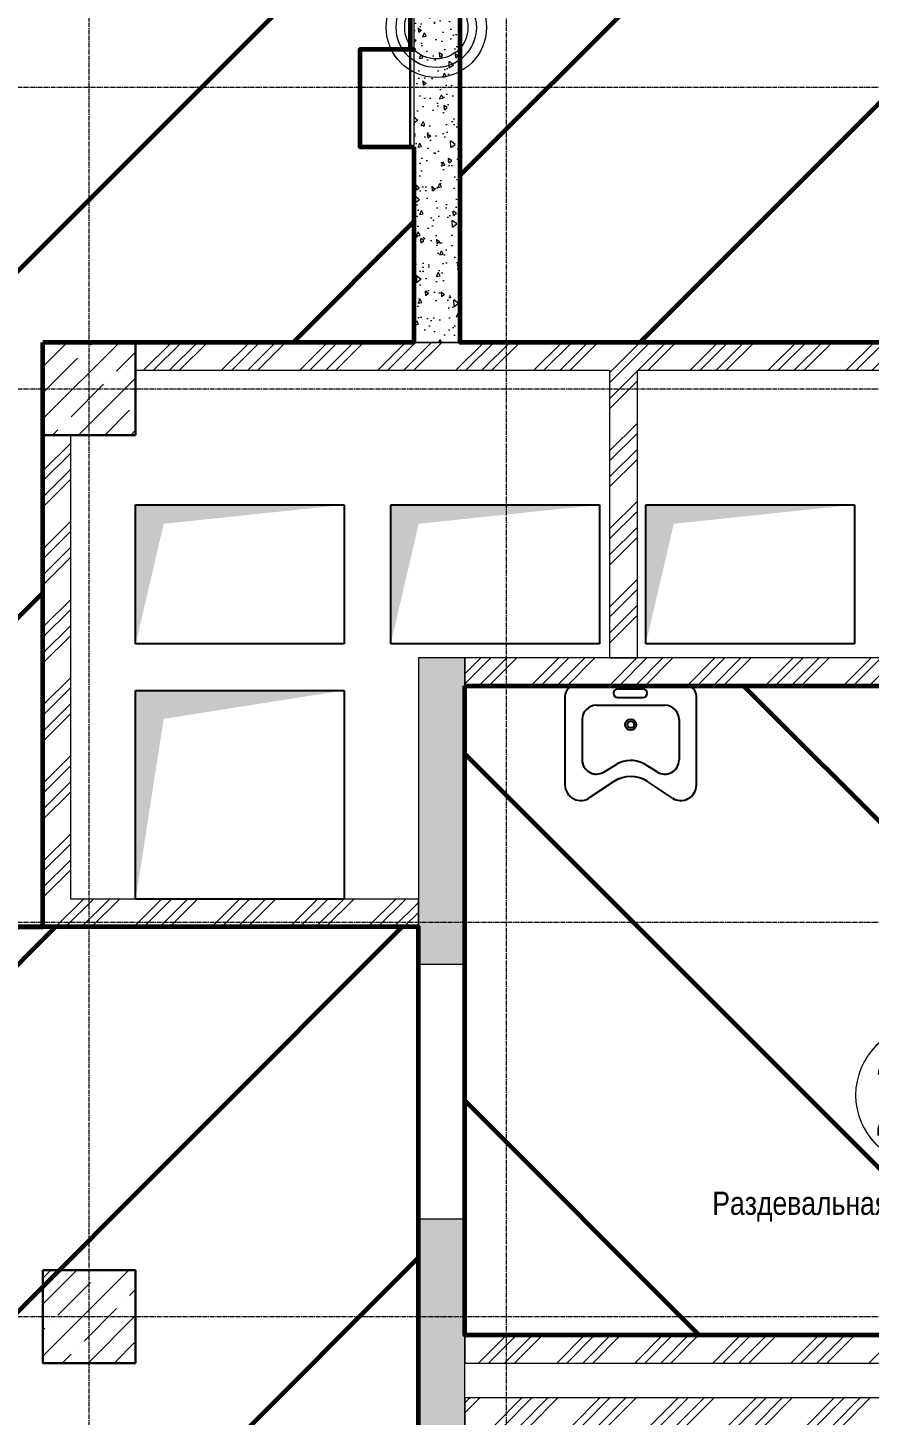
# Model space of a CAD drawing. Header units: millimetres. Extents: x 470010 to 1231400, y -134005 to 421770.
# Drawn here: x 690908 to 694538, y -10836 to -4855 of the extents above; entities that cross this region are included whole.
import ezdxf
from ezdxf.enums import TextEntityAlignment as Align

# ---------------------------------------------------------------- set-up
doc = ezdxf.new("R2010")
doc.units = ezdxf.units.MM
doc.linetypes.add('CENTER2', pattern=[28.575, 19.05, -3.175, 3.175, -3.175])
doc.linetypes.add('HIDDEN2', pattern=[4.7625, 3.175, -1.5875])
doc.layers.get('Defpoints').update_dxf_attribs({"color": 140})
for name, color, linetype, lineweight in [('0) шп потолок', 3, 'Continuous', 60), ('АР_Area', 5, 'Continuous', 5), ('АР_Колонны', 70, 'Continuous', 30), ('АР_Стены ЖБ', 7, 'Continuous', 35), ('АР_Стены кирпич', 32, 'Continuous', 20), ('АР_Стены ПЕНОблок', 52, 'Continuous', 20), ('АР_Штриховка', 8, 'Continuous', 0)]:
    doc.layers.add(name, color=color, linetype=linetype, lineweight=lineweight)
doc.layers.add('АР_Делит', color=120, linetype='Continuous', lineweight=0, plot=False)
doc.layers.add('РД_Проем', color=230, linetype='Continuous', lineweight=0, plot=False)
doc.layers.add('МАГНИТЫ', color=7, linetype='Continuous', lineweight=30, true_color=0xd100d1)
doc.layers.add('РД_Оси_100', color=7, linetype='Continuous', lineweight=0, true_color=0x525252)
doc.layers.add('РД_проем_инж перемыч_подсчет', color=50, linetype='Continuous', plot=False)
doc.styles.add('style1', font='ARIALN.TTF')
pattern_1 = [(45, (602274.53, -216024.5), (-168.3798, 168.3798), []), (45, (602386.78, -216024.5), (-168.3798, 168.3798), [])]
pattern_2 = [(45, (-63444.08, -115658.25), (-168.3798, 168.3798), []), (45, (-63331.83, -115658.25), (-168.3798, 168.3798), [])]

# ---------------------------------------------------------------- blocks, each defined once
blk = doc.blocks.new('СОШ_2200_АР_ОСИ_М100_28.05.24')
at = {"layer": 'АР_Делит', "color": 251, "linetype": 'CENTER2', "true_color": 0x636466}
for p, q in [((-5954.958, 87200), (47367.08, 87200)), ((-5954.958, 83200), (47367.08, 83200))]:
    blk.add_line(p, q, dxfattribs=at)
at = {"layer": 'РД_Оси_100', "color": 251, "linetype": 'CENTER2', "true_color": 0x636466}
for p, q in [((20100, -6155), (20100, 139938.679)), ((-5954.958, 88500), (119910, 88500)), ((-5954.958, 84900), (119910, 84900))]:
    blk.add_line(p, q, dxfattribs=at)
blk.add_lwpolyline([(18300, -6196.31), (18300, 139538.679), (18450, 139938.679)], dxfattribs=at)
blk = doc.blocks.new('MOK-МаркаПом_овал_ареал')
for p, q in [((-2.75, 3), (2.75, 3)), ((-2.75, -3), (2.75, -3))]:
    blk.add_line(p, q)
for centre, radius, start, end in [((-2.75, 0), 3, 90, 270), ((2.75, 0), 3, 270, 90), ((-3.75, 0), 3.5, 0, 0.00095)]:
    blk.add_arc(centre, radius, start, end)
at = {"color": 0, "style": 'style1'}
blk.add_attdef('АР-ПОМЕЩЕНИЕ:НОМЕР', text='', height=3.5, dxfattribs=at).set_placement((0, 0), align=Align.MIDDLE)
at = {"layer": 'Defpoints', "color": 2, "style": 'style1'}
blk.add_attdef('АР-ПОМЕЩЕНИЕ:НАИМЕНОВАНИЕ', text='', height=1, dxfattribs=at).set_placement((-0.094, -4.814), align=Align.MIDDLE)
blk = doc.blocks.new('A$C9108343f')
at = {"layer": 'АР_Штриховка', "linetype": 'Continuous', "lineweight": 0, "true_color": 0x000000}
h = blk.add_hatch(dxfattribs=at)
h.set_pattern_fill('AR-CONC', color=18, angle=45, style=0)
h.set_pattern_definition([(95, (-63444.08, -115658.25), (140.09465, 117.55338), [19.05, -209.55]), (40, (-63444.08, -115658.25), (-160.01845, 110.17673), [15.24, -167.64058]), (145.451445, (-63432.4, -115648.45), (-19.9238, 227.7301), [16.19001, -178.09024]), (91.1842, (-63480, -115622.33), (221.41024, 161.95341), [28.575, -314.325]), (141.63556, (-63461.55, -115608.83), (-7.08662, 342.82676), [24.28502, -267.1356]), (36.18415, (-63480, -115622.33), (-7.08662, 342.82676), [22.85997, -251.45973]), (66, (-63453.06, -115613.35), (179.51998, 34.89515), [19.05, -209.55]), (11, (-63453.06, -115613.35), (-86.53993, 173.9412), [15.24, -167.64]), (116.451445, (-63438.1, -115610.44), (92.98005, 208.83634), [16.19001, -178.08994]), (82.5, (-63444.08, -115658.25), (-57.605469, 61.973414), [0, -165.608, 0, -170.18, 0, -168.275]), (52.5, (-63444.08, -115658.25), (-23.589727, 118.087), [0, -97.028, 0, -161.798, 0, -64.135]), (12.5, (-63484.135, -115698.3), (99.927863, 91.826196), [0, -63.5, 0, -198.12, 0, -262.89]), (2.5, (-63502.1, -115716.26), (86.763904, 122.72239), [0, -82.55, 0, -131.572, 0, -186.69])])
h.paths.add_polyline_path([(26855, 94155), (27055, 94155), (27055, 95555), (26855, 95555)], flags=0)
h.paths.add_polyline_path([(26855, 97155), (27055, 97155), (27055, 97555), (26988.3, 97605), (26855, 97555)], flags=0)
h = blk.add_hatch(dxfattribs=at)
h.set_pattern_fill('ANSI32', color=18, scale=25, angle=-360, style=0)
h.set_pattern_definition([(45, (-63444.08, -115658.25), (-168.3798, 168.3798), []), (45, (-63331.83, -115658.25), (-168.3798, 168.3798), [])])
h.paths.add_polyline_path([(25655, 94155), (25655, 94035), (27699.1, 94035), (27779.1, 94065), (27819.1, 94155)], flags=0)
h.paths.add_polyline_path([(27819.1, 94155), (27779.1, 94065), (27819.1, 94035), (29883.1, 94035), (29963.1, 94065), (30003.1, 94155)], flags=0)
h.paths.add_polyline_path([(30003.1, 94155), (29963.1, 94065), (30003.1, 94035), (31155, 94035), (31155, 94155)], flags=0)
h = blk.add_hatch(dxfattribs=at)
h.set_pattern_fill('ANSI32', color=18, scale=25, style=0)
h.set_pattern_definition([(45, (-63444.08, -115658.25), (-168.3798, 168.3798), []), (45, (-63331.83, -115658.25), (-168.3798, 168.3798), [])])
h.paths.add_polyline_path([(27699.1, 92795), (27819.1, 92795), (27819.1, 94035), (27779.1, 94065), (27699.1, 94035)], flags=0)
h = blk.add_hatch(dxfattribs=at)
h.set_pattern_fill('ANSI32', color=18, scale=25, style=0)
h.set_pattern_definition([(45, (-63444.08, -115658.25), (-168.3798, 168.3798), []), (45, (-63331.83, -115658.25), (-168.3798, 168.3798), [])])
h.paths.add_polyline_path([(25255, 91635), (25375, 91755), (25375, 93755), (25255, 93755)], flags=0)
h = blk.add_hatch(dxfattribs=at)
h.set_pattern_fill('AR-CONC', color=18, angle=45, style=0)
h.set_pattern_definition([(95, (-63444.08, -115658.25), (140.09465, 117.55338), [19.05, -209.55]), (40, (-63444.08, -115658.25), (-160.01845, 110.17673), [15.24, -167.64058]), (145.451445, (-63432.4, -115648.45), (-19.9238, 227.7301), [16.19001, -178.09024]), (91.1842, (-63480, -115622.33), (221.41024, 161.95341), [28.575, -314.325]), (141.63556, (-63461.55, -115608.83), (-7.08662, 342.82676), [24.28502, -267.1356]), (36.18415, (-63480, -115622.33), (-7.08662, 342.82676), [22.85997, -251.45973]), (66, (-63453.06, -115613.35), (179.51998, 34.89515), [19.05, -209.55]), (11, (-63453.06, -115613.35), (-86.53993, 173.9412), [15.24, -167.64]), (116.451445, (-63438.1, -115610.44), (92.98005, 208.83634), [16.19001, -178.08994]), (82.5, (-63444.08, -115658.25), (-57.60547, 61.973414), [0, -165.608, 0, -170.18, 0, -168.275]), (52.5, (-63444.08, -115658.25), (-23.589727, 118.087), [0, -97.028, 0, -161.798, 0, -64.135]), (12.5, (-63484.135, -115698.3), (99.927863, 91.826196), [0, -63.5, 0, -198.12, 0, -262.89]), (2.5, (-63502.1, -115716.26), (86.763904, 122.72239), [0, -82.55, 0, -131.572, 0, -186.69])])
h.paths.add_polyline_path([(26875, 84175), (27075, 84375), (27075, 85425), (26875, 85425)], flags=0)
h.paths.add_polyline_path([(26875, 86525), (27075, 86525), (27075, 86785), (26875, 86785)], flags=0)
h.paths.add_polyline_path([(26875, 86785), (27075, 86785), (27075, 87685), (26875, 87685)], flags=0)
h.paths.add_polyline_path([(26875, 88785), (27075, 88785), (27075, 89605), (26875, 89605)], flags=0)
h.paths.add_polyline_path([(26875, 89605), (27075, 89605), (27075, 89875), (26875, 89875)], flags=0)
h.paths.add_polyline_path([(26875, 89875), (27075, 89875), (27075, 90375.2), (26875, 90375.2)], flags=0)
h.paths.add_polyline_path([(26875, 91475.2), (27075, 91475.2), (27075, 92675), (26875, 92675)], flags=0)
h.paths.add_polyline_path([(26875, 92675), (27075, 92675), (27075, 92795), (26875, 92795)], flags=0)
h = blk.add_hatch(dxfattribs=at)
h.set_pattern_fill('ANSI32', color=18, scale=25, angle=-360, style=0)
h.set_pattern_definition([(45, (-63444.08, -115658.25), (-168.3798, 168.3798), []), (45, (-63331.83, -115658.25), (-168.3798, 168.3798), [])])
h.paths.add_polyline_path([(30885, 92675), (30965, 92705), (31005, 92795), (27075, 92795), (27075, 92675)], flags=0)
h.paths.add_polyline_path([(31005, 92795), (30965, 92705), (31005, 92675), (31435, 92675), (31465, 92715), (31435, 92795)], flags=0)
h = blk.add_hatch(dxfattribs=at)
h.set_pattern_fill('ANSI32', color=18, scale=25, angle=360, style=0)
h.set_pattern_definition(pattern_2)
h.paths.add_polyline_path([(26875, 91635), (26875, 91755), (25375, 91755), (25255, 91635)], flags=0)
h = blk.add_hatch(dxfattribs=at)
h.set_pattern_fill('ANSI32', color=18, scale=25, style=0)
h.set_pattern_definition(pattern_2)
h.paths.add_polyline_path([(31155, 89755), (31155, 89875), (31005, 89875), (30965, 89845), (31005, 89755)], flags=0)
h.paths.add_polyline_path([(31005, 89755), (30965, 89845), (30885, 89875), (29351.9, 89875), (29311.9, 89785), (29351.9, 89755)], flags=0)
h.paths.add_polyline_path([(29231.9, 89755), (29311.9, 89785), (29351.9, 89875), (27075, 89875), (27075, 89755)], flags=0)
h = blk.add_hatch(dxfattribs=at)
h.set_pattern_fill('ANSI32', color=18, scale=25, angle=360, style=0)
h.set_pattern_definition(pattern_2)
h.paths.add_polyline_path([(31575, 89485), (31695, 89605), (29351.9, 89605), (29311.9, 89575), (29351.9, 89485)], flags=0)
h.paths.add_polyline_path([(29351.9, 89485), (29311.9, 89575), (29231.9, 89605), (27075, 89605), (27075, 89485)], flags=0)
at = {"color": 18, "linetype": 'Continuous', "true_color": 0x000000}
for p, q in [((25655, 92855), (25655, 93455)), ((25655, 93455), (26555, 93455)), ((26555, 93455), (26555, 92855)), ((26755, 92855), (26755, 93455)), ((26755, 93455), (27655, 93455)), ((27655, 93455), (27655, 92855)), ((27855, 92855), (27855, 93455)), ((27855, 93455), (28755, 93455)), ((28755, 93455), (28755, 92855)), ((26555, 92855), (25655, 92855)), ((27655, 92855), (26755, 92855)), ((28755, 92855), (27855, 92855)), ((25655, 91755), (25655, 92655)), ((25655, 92655), (26555, 92655)), ((26555, 92655), (26555, 91755)), ((26555, 91755), (25655, 91755))]:
    blk.add_line(p, q, dxfattribs=at)
at = {"color": 18, "true_color": 0x000000}
for p, q in [((27551.8, 92675), (28028.8, 92675)), ((27551.8, 92675), (28028.8, 92675)), ((27735.1, 92661.8), (27842.2, 92661.8)), ((27735.1, 92661.8), (27842.2, 92661.8)), ((27506.8, 92630), (27506.8, 92247.5)), ((27506.8, 92630), (27506.8, 92247.5)), ((27735.1, 92623.6), (27842.2, 92623.6)), ((27735.1, 92623.6), (27842.2, 92623.6)), ((28073.8, 92247.5), (28073.8, 92630)), ((28073.8, 92247.5), (28073.8, 92630)), ((27642.3, 92590.6), (27937.5, 92590.6)), ((27642.3, 92590.6), (27937.5, 92590.6)), ((27580.9, 92529.2), (27580.9, 92355.4)), ((27580.9, 92529.2), (27580.9, 92355.4)), ((27999, 92529.2), (27999, 92355.4)), ((27999, 92529.2), (27999, 92355.4)), ((27674, 92302.7), (27730.8, 92336.9)), ((27674, 92302.7), (27730.8, 92336.9)), ((27903.7, 92304.1), (27844.9, 92339.6)), ((27903.7, 92304.1), (27844.9, 92339.6)), ((27717.6, 92262.1), (27615.6, 92194.1)), ((27717.6, 92262.1), (27615.6, 92194.1)), ((27969.8, 92190.7), (27862.6, 92262.4)), ((27969.8, 92190.7), (27862.6, 92262.4))]:
    blk.add_line(p, q, dxfattribs=at)
for centre, radius in [((27789.9, 92507.2), 23.8), ((27789.9, 92507.2), 23.8), ((27790.3, 92507.2), 14.4), ((27790.3, 92507.2), 14.4)]:
    blk.add_circle(centre, radius, dxfattribs=at)
for centre, radius, start, end in [((27551.8, 92630), 45, 90, 180), ((27551.8, 92630), 45, 90, 180), ((27735.1, 92642.7), 19.1, 90, 270), ((27735.1, 92642.7), 19.1, 90, 270), ((27842.2, 92642.7), 19.1, 270, 90), ((27842.2, 92642.7), 19.1, 270, 90), ((28028.8, 92630), 45, 0, 90), ((28028.8, 92630), 45, 0, 90), ((27642.3, 92529.2), 61.4, 90, 180), ((27642.3, 92529.2), 61.4, 90, 180), ((27937.5, 92529.2), 61.4, 0, 90), ((27937.5, 92529.2), 61.4, 0, 90), ((27642.3, 92355.4), 61.4, 180, 301.03316), ((27642.3, 92355.4), 61.4, 180, 301.03316), ((27937.5, 92355.4), 61.4, 236.55582, 0), ((27937.5, 92355.4), 61.4, 236.55582, 0), ((27790.3, 92236.6), 116.6, 62.08861, 120.64464), ((27790.3, 92236.6), 116.6, 62.08861, 120.64464), ((27574.3, 92247.5), 67.5, 180, 307.74636), ((27574.3, 92247.5), 67.5, 180, 307.74636), ((27790.3, 92148.4), 135, 57.61287, 122.55711), ((27790.3, 92148.4), 135, 57.61287, 122.55711), ((28006.3, 92247.5), 67.5, 237.32381, 0), ((28006.3, 92247.5), 67.5, 237.32381, 0)]:
    blk.add_arc(centre, radius, start, end, dxfattribs=at)
at = {"color": 18, "linetype": 'Continuous', "true_color": 0x000000}
for points in [[(25655, 92855), (25655, 93455), (25776.1, 93373.1), (26555, 93455)], [(26755, 92855), (26755, 93455), (26876.1, 93373.1), (27655, 93455)], [(27855, 92855), (27855, 93455), (27976.1, 93373.1), (28755, 93455)], [(25655, 91755), (25655, 92655), (25776.1, 92532.1), (26555, 92655)]]:
    blk.add_solid(points, dxfattribs=at)
at = {"layer": '0) шп потолок'}
for points in [[(25705, 97555), (26839, 97555), (26839, 95417.4)], [(31355, 95355), (31355, 94155), (27055, 94155), (27055, 97555), (31355, 97555)], [(22255.1, 95417.4), (22255.1, 91635), (25255, 91635), (25255, 94155)], [(26855, 95417.1), (26622.3, 95417.1), (26622.3, 94997.8), (26855, 94997.8)], [(26839, 95417.4), (26855, 95417.4), (26855, 95417.1)], [(26855, 94997.8), (26855, 94155), (25255, 94155)], [(26875, 84175), (26875, 91635), (22255.1, 91635)]]:
    blk.add_lwpolyline(points, dxfattribs=at)
blk.add_lwpolyline([(27075, 92675), (30885, 92675), (30885, 89875), (27075, 89875)], close=True, dxfattribs=at)
at = {"layer": 'АР_Делит', "color": 18, "true_color": 0x000000}
for radius in [216.3, 173, 136.2]:
    blk.add_circle((26951.6, 95513.1), radius, dxfattribs=at)
at = {"layer": 'АР_Колонны', "color": 18, "linetype": 'HIDDEN2', "lineweight": 25, "true_color": 0x000000}
for p, q in [((25255, 94155), (25655, 94155)), ((25255, 93755), (25255, 94155)), ((25655, 94155), (25655, 93755)), ((25655, 93755), (25255, 93755)), ((25255, 90155), (25655, 90155)), ((25255, 89755), (25255, 90155)), ((25655, 90155), (25655, 89755)), ((25655, 89755), (25255, 89755))]:
    blk.add_line(p, q, dxfattribs=at)
at = {"layer": 'АР_Колонны', "color": 18, "linetype": 'Continuous', "lineweight": 15, "true_color": 0x000000}
for p, q in [((25655, 94155), (25255, 94155)), ((25255, 94155), (25255, 93755)), ((25655, 94155), (25255, 94155)), ((25255, 94155), (25255, 93755)), ((25655, 93755), (25655, 94155)), ((25655, 93755), (25655, 94155)), ((25255, 93755), (25655, 93755)), ((25255, 93755), (25655, 93755)), ((25655, 90155), (25255, 90155)), ((25255, 90155), (25255, 89755)), ((25655, 90155), (25255, 90155)), ((25255, 90155), (25255, 89755)), ((25655, 89755), (25655, 90155)), ((25655, 89755), (25655, 90155)), ((25255, 89755), (25655, 89755)), ((25255, 89755), (25655, 89755))]:
    blk.add_line(p, q, dxfattribs=at)
at = {"layer": 'АР_Стены ЖБ', "color": 18, "linetype": 'Continuous', "lineweight": 30, "true_color": 0x000000}
for p, q in [((25655, 94155), (25255, 94155)), ((25255, 94155), (25255, 93755)), ((25655, 93755), (25655, 94155)), ((25255, 93755), (25655, 93755)), ((25655, 90155), (25255, 90155)), ((25255, 90155), (25255, 89755)), ((25655, 89755), (25655, 90155)), ((25255, 89755), (25655, 89755))]:
    blk.add_line(p, q, dxfattribs=at)
at = {"layer": 'АР_Стены кирпич', "color": 18, "linetype": 'Continuous', "lineweight": 20, "true_color": 0x000000}
for p, q in [((25655, 94155), (25655, 94035)), ((27819.1, 94155), (25655, 94155)), ((30003.1, 94155), (27819.1, 94155)), ((25655, 94035), (27699.1, 94035)), ((27699.1, 94035), (27699.1, 92795)), ((27819.1, 94035), (29883.1, 94035)), ((27819.1, 92795), (27819.1, 94035)), ((25375, 93755), (25255, 93755)), ((25255, 93755), (25255, 91635)), ((25375, 91755), (25375, 93755)), ((31005, 92795), (27075, 92795)), ((27075, 92795), (27075, 92675)), ((27699.1, 92795), (27819.1, 92795)), ((27075, 92675), (30885, 92675)), ((26875, 91755), (25375, 91755)), ((26875, 91635), (26875, 91755)), ((25255, 91635), (26875, 91635)), ((29351.9, 89875), (27075, 89875)), ((27075, 89875), (27075, 89755)), ((27075, 89755), (29231.9, 89755)), ((29231.9, 89605), (27075, 89605)), ((27075, 89605), (27075, 89485))]:
    blk.add_line(p, q, dxfattribs=at)
at = {"layer": 'АР_Стены ПЕНОблок', "color": 18, "linetype": 'Continuous', "lineweight": 20, "true_color": 0x000000}
for p, q in [((26855, 95555), (26855, 94155)), ((27055, 94155), (27055, 95555)), ((26855, 94155), (27055, 94155)), ((27075, 92795), (26875, 92795)), ((26875, 92795), (26875, 92675)), ((27075, 92675), (27075, 92795)), ((26875, 92675), (26875, 91475.2)), ((27075, 91475.2), (27075, 92675)), ((26875, 91475.2), (27075, 91475.2)), ((27075, 90375.2), (26875, 90375.2)), ((26875, 90375.2), (26875, 89875)), ((27075, 89875), (27075, 90375.2)), ((26875, 89875), (26875, 89605)), ((27075, 89605), (27075, 89875)), ((26875, 89605), (26875, 88785)), ((27075, 88785), (27075, 89605))]:
    blk.add_line(p, q, dxfattribs=at)
at = {"layer": 'АР_Штриховка', "color": 18, "linetype": 'Continuous', "lineweight": 5, "true_color": 0x000000}
for p, q in [((25255, 94049.7), (25360.2, 94155)), ((25255, 93825.2), (25584.7, 94155)), ((25460.5, 94143), (25472.5, 94155)), ((25432.4, 94114.9), (25432.4, 94114.9)), ((25572.7, 94030.7), (25655, 94113)), ((25264, 93946.5), (25404.3, 94086.9)), ((25376.3, 93834.3), (25516.6, 93974.6)), ((25409.2, 93755), (25655, 94000.7)), ((25544.6, 94002.7), (25544.6, 94002.7)), ((25521.5, 93755), (25628.8, 93862.4)), ((25348.2, 93806.2), (25348.2, 93806.2)), ((25297, 93755), (25320.1, 93778.2)), ((25633.7, 93755), (25655, 93776.2)), ((25255, 90008.6), (25401.3, 90155)), ((25255, 89784.1), (25625.8, 90155)), ((25255, 90120.9), (25289.1, 90155)), ((25320.1, 89961.6), (25460.5, 90101.9)), ((25488.5, 90129.9), (25488.5, 90129.9)), ((25628.8, 90045.7), (25655, 90071.9)), ((25432.4, 89849.3), (25572.7, 89989.6)), ((25600.8, 90017.7), (25600.8, 90017.7)), ((25255, 89896.4), (25264, 89905.4)), ((25292.1, 89933.5), (25292.1, 89933.5)), ((25450.3, 89755), (25655, 89959.6)), ((25562.6, 89755), (25655, 89847.4)), ((25338.1, 89755), (25376.3, 89793.2)), ((25404.3, 89821.2), (25404.3, 89821.2))]:
    blk.add_line(p, q, dxfattribs=at)
at = {"layer": 'МАГНИТЫ', "color": 18, "true_color": 0x000000}
for p, q in [((26839, 95417.4), (26622.3, 95417.4)), ((26622.3, 95417.4), (26622.3, 94997.8)), ((26839, 94997.8), (26839, 95417.4)), ((26622.3, 94997.8), (26839, 94997.8))]:
    blk.add_line(p, q, dxfattribs=at)
at = {"layer": 'РД_Проем', "color": 18, "linetype": 'Continuous', "lineweight": 15, "true_color": 0x000000}
for p, q in [((26875, 91475.2), (26875, 90375.2)), ((27075, 91475.2), (27075, 90375.2))]:
    blk.add_line(p, q, dxfattribs=at)
at = {"layer": 'РД_проем_инж перемыч_подсчет', "color": 18, "linetype": 'Continuous', "lineweight": 15, "true_color": 0x000000}
for p, q in [((26875, 91675.2), (26875, 90175.2)), ((27075, 91675.2), (27075, 90175.2))]:
    blk.add_line(p, q, dxfattribs=at)
at = {"layer": 'АР_Area', "color": 18, "linetype": 'Continuous', "lineweight": 15, "true_color": 0x000000, "xscale": 100, "yscale": 100, "zscale": 100}
blk.add_blockref('MOK-МаркаПом_овал_ареал', (29335.3, 90910.3), dxfattribs=at).add_auto_attribs({'АР-ПОМЕЩЕНИЕ:НОМЕР': '2.091', 'АР-ПОМЕЩЕНИЕ:НАИМЕНОВАНИЕ': 'Раздевальная для МГН с туалетом и душем'})
at = {"layer": 'РД_Оси_100'}
blk.add_blockref('СОШ_2200_АР_ОСИ_М100_28.05.24', (7155, 6755), dxfattribs=at)
at = {"layer": 'Defpoints', "color": 18, "true_color": 0x000000, "style": 'style1'}
for p in [(143949.3, 316089.1), (143975, 281639.5), (143890.4, 273244.7), (143840, 264276.8), (143967.8, 254892.4), (12252, 104178.1), (12382.6, 96023.1)]:
    blk.add_attdef('АР-ПОМЕЩЕНИЕ:НАИМЕНОВАНИЕ', text='', height=100, dxfattribs=at).set_placement(p, align=Align.MIDDLE)
at = {"layer": 'Defpoints', "color": 18, "true_color": 0x000000, "style": 'style1', "flags": 8}
for p in [(143951.3, 279099.1), (143848.3, 269251.1), (143875.3, 260094.2), (144049.7, 250824.7), (163419.3, 238153.4), (155897.5, 237966), (183037.2, 237966), (143342.9, 237876.2)]:
    blk.add_attdef('АР-ПОМЕЩЕНИЕ:НАИМЕНОВАНИЕ', text='', height=100, dxfattribs=at).set_placement(p, align=Align.MIDDLE)

msp = doc.modelspace()

# ---------------------------------------------------------------- hatches: boundary and pattern name
at = {"layer": '0) шп потолок'}
h = msp.add_hatch(dxfattribs=at)
h.set_pattern_fill('ANSI31', color=3, scale=333)
h.paths.add_polyline_path([(714593.57, 6788.758), (712723.57, 6788.758), (712723.57, 6488.758), (712473.57, 6488.758), (712473.57, 3788.758), (712473.57, 2938.758), (712723.57, 2938.758), (712723.57, 2438.758), (712473.57, 2438.758), (712473.57, -2461.242), (712723.57, -2461.242), (712723.57, -2961.242), (714593.57, -2961.242)])
h.paths.add_polyline_path([(712753.57, 6599.212, -1), (712999.455, 6599.212, -1)], flags=16)
h.paths.add_polyline_path([(718363.57, -3011.242), (718273.57, -3011.242), (714593.57, -3011.242), (712723.57, -2961.242), (712723.57, -2989.526), (711945.1, -2989.526), (711323.57, -2961.242), (710019.577, -2961.242), (708193.571, -2961.242), (706723.57, -2961.242), (706223.57, -2961.242), (706223.57, -2811.242), (704923.57, -2811.242), (704883.7, -2811.242), (704523.57, -2811.242), (702823.57, -2811.242), (701473.57, -2811.242), (697285.158, -2811.242), (697273.57, -2822.83), (697273.57, -3061.242), (696773.57, -3061.242), (696773.57, -2811.242), (696273.57, -2811.242), (694673.57, -2811.242), (692773.57, -2811.242), (692773.57, -3211.242), (692773.57, -4811.242), (692773.57, -6211.242), (693537.728, -6211.242), (695721.755, -6211.242), (696873.57, -6211.242), (697073.57, -6211.242), (697073.57, -5011.242), (700673.57, -5011.242), (702713.57, -5011.242), (704009.577, -5011.242), (706223.57, -5011.242), (706723.573, -5011.242), (708123.57, -5011.242), (709453.57, -5011.242), (709683.57, -5011.242), (710983.57, -5011.242), (712223.57, -5011.242), (712773.57, -5011.242), (714142.501, -5011.242), (718363.57, -5011.242), (718363.57, -4711.242)])
h.paths.add_polyline_path([(717877.889, -3302.242), (717877.889, -3085.57), (718297.563, -3085.57), (718297.563, -3302.242)], flags=16)
h.paths.add_polyline_path([(717876.889, -4728.57), (718296.563, -4728.57), (718296.563, -4945.242), (717876.889, -4945.242)], flags=16)
h = msp.add_hatch(dxfattribs=at)
h.set_pattern_fill('ANSI31', color=3, scale=333)
h.paths.add_polyline_path([(692573.57, -5368.49), (692340.917, -5368.49), (692340.917, -4949.182), (692340.917, -4948.816), (692557.589, -4948.816), (692557.589, -3260.628), (692340.917, -3260.628), (692340.917, -2811.242), (691447.991, -2811.242), (691423.57, -2835.663), (691423.57, -3061.242), (690923.57, -3061.242), (690923.57, -2811.242), (685723.57, -2811.242), (685723.57, -3061.242), (685223.57, -3061.242), (685223.57, -2811.242), (679436.899, -2811.242), (679423.57, -2824.571), (679423.57, -3061.242), (678923.57, -3061.242), (678923.57, -2811.242), (674843.57, -2811.242), (674843.57, -3131.242), (672973.57, -3131.242), (672973.57, -4861.242), (673273.57, -4861.242), (673273.57, -4948.816), (678973.57, -4948.816), (678973.57, -4911.242), (679373.57, -4911.242), (685273.57, -4937.019), (685273.57, -4911.242), (685673.57, -4911.242), (687973.686, -4948.816), (687973.686, -5011.242), (687973.944, -5011.242), (687973.944, -8731.242), (690973.57, -8731.242), (690973.57, -6211.242), (692573.57, -6211.242)])
at = {"layer": '0) шп потолок', "true_color": 0xf26722}
h = msp.add_hatch(dxfattribs=at)
h.set_pattern_fill('ANSI31', color=30, scale=333, angle=90)
h.paths.add_polyline_path([(696603.57, -7691.242), (692793.57, -7691.242), (692793.57, -10491.242), (696603.57, -10491.242)])
h.paths.add_polyline_path([(693523.326, -7859.049, -1), (693494.44, -7859.049, -1)], flags=16)
at = {"layer": '0) шп потолок'}
h = msp.add_hatch(dxfattribs=at)
h.set_pattern_fill('ANSI31', color=3, scale=333)
h.paths.add_polyline_path([(698053.57, -16191.252), (692593.57, -16191.252), (692593.57, -8731.242), (687973.944, -8731.242), (687973.944, -15331.242), (686493.57, -15331.242), (686493.57, -16471.242), (685598.618, -16471.242), (685598.618, -17211.242), (685691.488, -17211.242), (685673.57, -17229.16), (685673.57, -17611.242), (685618.97, -22866.242), (686493.57, -22866.242), (686493.57, -23331.242), (686493.57, -23386.205), (686493.57, -23986.205), (686493.57, -24171.223), (686493.57, -24825.077), (687115.659, -24825.077), (687115.659, -24604.549), (687535.333, -24604.549), (687535.333, -24825.077), (689741.04, -24825.077), (689741.04, -24579.548), (690160.714, -24579.548), (690160.714, -24825.077), (690973.57, -24825.077), (690973.57, -24636.238), (691400.117, -24636.238), (691373.57, -24662.785), (691373.57, -24825.077), (692593.57, -24825.077), (696872.757, -24836.238), (696873.57, -24836.238), (696873.57, -24636.24), (697273.57, -24636.24), (697273.57, -24836.238), (700273.57, -24836.238), (700273.57, -24536.242), (700368.115, -24536.242), (700373.57, -24530.787), (700373.57, -22131.242), (698053.57, -22131.242)])
h.paths.add_polyline_path([(696875.655, -20911.242), (696875.655, -20511.242), (697275.655, -20511.242), (697275.655, -20911.242)], flags=16)
h.paths.add_polyline_path([(691373.57, -20846.176), (691308.503, -20911.242), (691373.57, -20911.242)], flags=0)
h.paths.add_polyline_path([(691373.57, -20733.922), (691196.25, -20911.242), (691373.57, -20911.242)], flags=0)
h.paths.add_polyline_path([(691373.57, -20511.242), (691371.744, -20511.242), (690973.57, -20909.416), (690973.57, -20911.242), (691373.57, -20911.242)], flags=16)
h.paths.add_polyline_path([(691373.57, -20511.242), (691147.237, -20511.242), (690973.57, -20684.91), (690973.57, -20911.242), (691373.57, -20911.242)], flags=0)
h.paths.add_polyline_path([(691373.571, -20591.242), (691573.553, -20591.242), (691573.553, -20831.242), (691373.571, -20831.242), (691373.571, -20911.242), (691653.553, -20911.242), (691653.553, -20511.242), (691373.571, -20511.242)], flags=16)
h.paths.add_polyline_path([(691034.984, -20511.242), (690973.57, -20572.656), (690973.57, -20511.242)], flags=0)
h.paths.add_polyline_path([(691371.485, -14911.242), (690971.485, -14911.242), (690971.485, -14511.242), (691371.485, -14511.242)], flags=16)
h.paths.add_polyline_path([(691373.57, -10611.242), (690944.449, -10611.242), (690973.57, -10582.121), (690973.57, -10211.242), (691373.57, -10211.242)], flags=16)
h.paths.add_polyline_path([(691373.57, -10611.242), (690973.57, -10611.242), (690973.57, -10211.242), (691373.57, -10211.242)], flags=16)
at = {"layer": 'АР_Штриховка', "linetype": 'Continuous', "lineweight": 0, "true_color": 0x000000}
h = msp.add_hatch(dxfattribs=at)
h.set_pattern_fill('AR-CONC', color=18, angle=45, style=0)
h.set_pattern_definition([(95, (602274.53, -216024.49), (140.09465, 117.55338), [19.05, -209.55]), (40, (602274.53, -216024.5), (-160.01845, 110.17673), [15.24, -167.64058]), (145.451445, (602286.2, -216014.7), (-19.9238, 227.7301), [16.19001, -178.09024]), (91.1842, (602238.6, -215988.57), (221.41024, 161.95341), [28.575, -314.325]), (141.63556, (602257.06, -215975.07), (-7.08662, 342.82676), [24.28502, -267.1356]), (36.18415, (602238.6, -215988.57), (-7.08662, 342.82676), [22.85997, -251.45973]), (66, (602265.55, -215979.59), (179.51998, 34.89515), [19.05, -209.55]), (11, (602265.55, -215979.59), (-86.53993, 173.9412), [15.24, -167.64]), (116.451445, (602280.51, -215976.68), (92.98005, 208.83634), [16.19001, -178.08994]), (82.5, (602274.53, -216024.49), (-57.605469, 61.973414), [0, -165.608, 0, -170.18, 0, -168.275]), (52.5, (602274.53, -216024.49), (-23.589727, 118.087), [0, -97.028, 0, -161.798, 0, -64.135]), (12.5, (602234.48, -216064.544), (99.927863, 91.826196), [0, -63.5, 0, -198.12, 0, -262.89]), (2.5, (602216.52, -216082.5), (86.763904, 122.72239), [0, -82.55, 0, -131.572, 0, -186.69])])
h.paths.add_polyline_path([(692573.57, -6211.242), (692773.57, -6211.242), (692773.57, -4811.242), (692573.57, -4811.242)], flags=0)
h.paths.add_polyline_path([(692573.57, -3211.242), (692773.57, -3211.242), (692773.57, -2811.242), (692706.903, -2761.242), (692573.57, -2811.242)], flags=0)
h = msp.add_hatch(dxfattribs=at)
h.set_pattern_fill('ANSI32', color=18, scale=25, angle=-360, style=0)
h.set_pattern_definition([(45, (602274.53, -216024.5), (-168.3798, 168.3798), []), (45, (602386.78, -216024.5), (-168.3798, 168.3798), [])])
h.paths.add_polyline_path([(691373.57, -6211.242), (691373.57, -6331.242), (693417.728, -6331.242), (693497.728, -6301.242), (693537.728, -6211.242)], flags=0)
h.paths.add_polyline_path([(693537.728, -6211.242), (693497.728, -6301.242), (693537.728, -6331.242), (695601.755, -6331.242), (695681.755, -6301.242), (695721.755, -6211.242)], flags=0)
h.paths.add_polyline_path([(695721.755, -6211.242), (695681.755, -6301.242), (695721.755, -6331.242), (696873.57, -6331.242), (696873.57, -6211.242)], flags=0)
h = msp.add_hatch(dxfattribs=at)
h.set_pattern_fill('ANSI32', color=18, scale=25, style=0)
h.set_pattern_definition([(45, (602274.53, -216024.5), (-168.3798, 168.3798), []), (45, (602386.78, -216024.5), (-168.3798, 168.3798), [])])
h.paths.add_polyline_path([(693417.728, -7571.242), (693537.728, -7571.242), (693537.728, -6331.242), (693497.728, -6301.242), (693417.728, -6331.242)], flags=0)
h = msp.add_hatch(dxfattribs=at)
h.set_pattern_fill('ANSI32', color=18, scale=25, style=0)
h.set_pattern_definition([(45, (602274.53, -216024.5), (-168.3798, 168.3798), []), (45, (602386.78, -216024.5), (-168.3798, 168.3798), [])])
h.paths.add_polyline_path([(690973.57, -8731.242), (691093.57, -8611.242), (691093.57, -6611.242), (690973.57, -6611.242)], flags=0)
h = msp.add_hatch(dxfattribs=at)
h.set_pattern_fill('AR-CONC', color=18, angle=45, style=0)
h.set_pattern_definition([(95, (602274.53, -216024.49), (140.09465, 117.55338), [19.05, -209.55]), (40, (602274.53, -216024.5), (-160.01845, 110.17673), [15.24, -167.64058]), (145.451445, (602286.2, -216014.7), (-19.9238, 227.7301), [16.19001, -178.09024]), (91.1842, (602238.6, -215988.57), (221.41024, 161.95341), [28.575, -314.325]), (141.63556, (602257.06, -215975.07), (-7.08662, 342.82676), [24.28502, -267.1356]), (36.18415, (602238.6, -215988.57), (-7.08662, 342.82676), [22.85997, -251.45973]), (66, (602265.55, -215979.59), (179.51998, 34.89515), [19.05, -209.55]), (11, (602265.55, -215979.59), (-86.53993, 173.9412), [15.24, -167.64]), (116.451445, (602280.51, -215976.68), (92.98005, 208.83634), [16.19001, -178.08994]), (82.5, (602274.53, -216024.49), (-57.60547, 61.973414), [0, -165.608, 0, -170.18, 0, -168.275]), (52.5, (602274.53, -216024.49), (-23.589727, 118.087), [0, -97.028, 0, -161.798, 0, -64.135]), (12.5, (602234.48, -216064.544), (99.927863, 91.826196), [0, -63.5, 0, -198.12, 0, -262.89]), (2.5, (602216.52, -216082.5), (86.763904, 122.72239), [0, -82.55, 0, -131.572, 0, -186.69])])
h.paths.add_polyline_path([(692593.57, -16191.252), (692793.57, -15991.252), (692793.57, -14941.252), (692593.57, -14941.252)], flags=0)
h.paths.add_polyline_path([(692593.57, -13841.252), (692793.57, -13841.252), (692793.57, -13581.252), (692593.57, -13581.252)], flags=0)
h.paths.add_polyline_path([(692593.57, -13581.252), (692793.57, -13581.252), (692793.57, -12681.242), (692593.57, -12681.242)], flags=0)
h.paths.add_polyline_path([(692593.57, -11581.242), (692793.57, -11581.242), (692793.57, -10761.242), (692593.57, -10761.242)], flags=0)
h.paths.add_polyline_path([(692593.57, -10761.242), (692793.57, -10761.242), (692793.57, -10491.242), (692593.57, -10491.242)], flags=0)
h.paths.add_polyline_path([(692593.57, -10491.242), (692793.57, -10491.242), (692793.57, -9991.047), (692593.57, -9991.047)], flags=0)
h.paths.add_polyline_path([(692593.57, -8891.047), (692793.57, -8891.047), (692793.57, -7691.242), (692593.57, -7691.242)], flags=0)
h.paths.add_polyline_path([(692593.57, -7691.242), (692793.57, -7691.242), (692793.57, -7571.242), (692593.57, -7571.242)], flags=0)
h = msp.add_hatch(dxfattribs=at)
h.set_pattern_fill('ANSI32', color=18, scale=25, angle=-360, style=0)
h.set_pattern_definition([(45, (602274.53, -216024.5), (-168.3798, 168.3798), []), (45, (602386.78, -216024.5), (-168.3798, 168.3798), [])])
h.paths.add_polyline_path([(696603.57, -7691.242), (696683.57, -7661.242), (696723.57, -7571.242), (692793.57, -7571.242), (692793.57, -7691.242)], flags=0)
h.paths.add_polyline_path([(696723.57, -7571.242), (696683.57, -7661.242), (696723.57, -7691.242), (697153.57, -7691.242), (697183.57, -7651.242), (697153.57, -7571.242)], flags=0)
h = msp.add_hatch(dxfattribs=at)
h.set_pattern_fill('ANSI32', color=18, scale=25, angle=360, style=0)
h.set_pattern_definition(pattern_1)
h.paths.add_polyline_path([(692593.57, -8731.242), (692593.57, -8611.242), (691093.57, -8611.242), (690973.57, -8731.242)], flags=0)
h = msp.add_hatch(dxfattribs=at)
h.set_pattern_fill('ANSI32', color=18, scale=25, style=0)
h.set_pattern_definition(pattern_1)
h.paths.add_polyline_path([(696873.57, -10611.242), (696873.57, -10491.242), (696723.57, -10491.242), (696683.57, -10521.242), (696723.57, -10611.242)], flags=0)
h.paths.add_polyline_path([(696723.57, -10611.242), (696683.57, -10521.242), (696603.57, -10491.242), (695070.463, -10491.242), (695030.463, -10581.242), (695070.463, -10611.242)], flags=0)
h.paths.add_polyline_path([(694950.463, -10611.242), (695030.463, -10581.242), (695070.463, -10491.242), (692793.57, -10491.242), (692793.57, -10611.242)], flags=0)
h = msp.add_hatch(dxfattribs=at)
h.set_pattern_fill('ANSI32', color=18, scale=25, angle=360, style=0)
h.set_pattern_definition(pattern_1)
h.paths.add_polyline_path([(697293.57, -10881.242), (697413.57, -10761.242), (695070.463, -10761.242), (695030.463, -10791.242), (695070.463, -10881.242)], flags=0)
h.paths.add_polyline_path([(695070.463, -10881.242), (695030.463, -10791.242), (694950.463, -10761.242), (692793.57, -10761.242), (692793.57, -10881.242)], flags=0)

# ---------------------------------------------------------------- linework, layer by layer
at = {"color": 18, "linetype": 'Continuous', "true_color": 0x000000}
for p, q in [((691373.57, -7511.242), (691373.57, -6911.242)), ((691373.57, -6911.242), (692273.57, -6911.242)), ((692273.57, -6911.242), (692273.57, -7511.242)), ((692473.57, -7511.242), (692473.57, -6911.242)), ((692473.57, -6911.242), (693373.57, -6911.242)), ((693373.57, -6911.242), (693373.57, -7511.242)), ((693573.57, -7511.242), (693573.57, -6911.242)), ((693573.57, -6911.242), (694473.57, -6911.242)), ((694473.57, -6911.242), (694473.57, -7511.242)), ((692273.57, -7511.242), (691373.57, -7511.242)), ((693373.57, -7511.242), (692473.57, -7511.242)), ((694473.57, -7511.242), (693573.57, -7511.242)), ((691373.57, -8611.242), (691373.57, -7711.242)), ((691373.57, -7711.242), (692273.57, -7711.242)), ((692273.57, -7711.242), (692273.57, -8611.242)), ((692273.57, -8611.242), (691373.57, -8611.242))]:
    msp.add_line(p, q, dxfattribs=at)
at = {"color": 18, "true_color": 0x000000}
for p, q in [((693270.383, -7691.242), (693747.383, -7691.242)), ((693270.383, -7691.242), (693747.383, -7691.242)), ((693453.695, -7704.489), (693560.81, -7704.489)), ((693453.695, -7704.489), (693560.81, -7704.489)), ((693225.383, -7736.242), (693225.383, -8118.742)), ((693225.383, -7736.242), (693225.383, -8118.742)), ((693360.928, -7775.64), (693656.149, -7775.64)), ((693360.928, -7775.64), (693656.149, -7775.64)), ((693453.695, -7742.677), (693560.81, -7742.677)), ((693453.695, -7742.677), (693560.81, -7742.677)), ((693792.383, -8118.742), (693792.383, -7736.242)), ((693792.383, -8118.742), (693792.383, -7736.242)), ((693299.48, -7837.088), (693299.48, -8010.883)), ((693299.48, -7837.088), (693299.48, -8010.883)), ((693717.597, -7837.088), (693717.597, -8010.883)), ((693717.597, -7837.088), (693717.597, -8010.883)), ((693392.606, -8063.535), (693449.448, -8029.337)), ((693392.606, -8063.535), (693449.448, -8029.337)), ((693622.283, -8062.156), (693563.467, -8026.616)), ((693622.283, -8062.156), (693563.467, -8026.616)), ((693436.234, -8104.1), (693334.204, -8172.116)), ((693436.234, -8104.1), (693334.204, -8172.116)), ((693688.44, -8175.559), (693581.194, -8103.885)), ((693688.44, -8175.559), (693581.194, -8103.885))]:
    msp.add_line(p, q, dxfattribs=at)
for centre, radius in [((693508.538, -7859.049), 23.789), ((693508.538, -7859.049), 23.789), ((693508.883, -7859.049), 14.443), ((693508.883, -7859.049), 14.443)]:
    msp.add_circle(centre, radius, dxfattribs=at)
for centre, radius, start, end in [((693270.383, -7736.242), 45, 90, 180), ((693270.383, -7736.242), 45, 90, 180), ((693453.695, -7723.583), 19.094, 90, 270), ((693453.695, -7723.583), 19.094, 90, 270), ((693560.81, -7723.583), 19.094, 270, 90), ((693560.81, -7723.583), 19.094, 270, 90), ((693747.383, -7736.242), 45, 0, 90), ((693747.383, -7736.242), 45, 0, 90), ((693360.928, -7837.088), 61.448, 90, 180), ((693360.928, -7837.088), 61.448, 90, 180), ((693656.149, -7837.088), 61.448, 0, 90), ((693656.149, -7837.088), 61.448, 0, 90), ((693360.928, -8010.883), 61.448, 180, 301.0331589), ((693360.928, -8010.883), 61.448, 180, 301.0331589), ((693508.883, -8129.657), 116.605, 62.0886132, 120.6446433), ((693508.883, -8129.657), 116.605, 62.0886132, 120.6446433), ((693656.149, -8010.883), 61.448, 236.5558246, 0), ((693656.149, -8010.883), 61.448, 236.5558246, 0), ((693292.883, -8118.742), 67.5, 180, 307.7463633), ((693292.883, -8118.742), 67.5, 180, 307.7463633), ((693508.883, -8217.885), 135, 57.61287, 122.5571132), ((693508.883, -8217.885), 135, 57.61287, 122.5571132), ((693724.883, -8118.742), 67.5, 237.3238057, 0), ((693724.883, -8118.742), 67.5, 237.3238057, 0)]:
    msp.add_arc(centre, radius, start, end, dxfattribs=at)
at = {"color": 18, "linetype": 'Continuous', "true_color": 0x000000}
for points in [[(691373.57, -7511.242), (691373.57, -6911.242), (691494.754, -6993.188), (692273.57, -6911.242)], [(692473.57, -7511.242), (692473.57, -6911.242), (692594.754, -6993.188), (693373.57, -6911.242)], [(693573.57, -7511.242), (693573.57, -6911.242), (693694.754, -6993.188), (694473.57, -6911.242)], [(691373.57, -8611.242), (691373.57, -7711.242), (691494.754, -7834.161), (692273.57, -7711.242)]]:
    msp.add_solid(points, dxfattribs=at)
at = {"layer": '0) шп потолок'}
for points in [[(691423.57, -2811.242), (692557.589, -2811.242), (692557.589, -4948.816)], [(697073.57, -5011.242), (697073.57, -6211.242), (692773.57, -6211.242), (692773.57, -2811.242), (697073.57, -2811.242)], [(687973.686, -4948.816), (687973.686, -8731.242), (690973.57, -8731.242), (690973.57, -6211.242)], [(692573.57, -4949.182), (692340.917, -4949.182), (692340.917, -5368.49), (692573.57, -5368.49)], [(692557.589, -4948.816), (692573.57, -4948.816), (692573.57, -4949.182)], [(692573.57, -5368.49), (692573.57, -6211.242), (690973.57, -6211.242)], [(692593.57, -16191.252), (692593.57, -8731.242), (687973.686, -8731.242)]]:
    msp.add_lwpolyline(points, dxfattribs=at)
msp.add_lwpolyline([(692793.57, -7691.242), (696603.57, -7691.242), (696603.57, -10491.242), (692793.57, -10491.242)], close=True, dxfattribs=at)
at = {"layer": 'АР_Делит', "color": 18, "true_color": 0x000000}
for radius in [216.336, 173.036, 136.212]:
    msp.add_circle((692670.183, -4853.162), radius, dxfattribs=at)
at = {"layer": 'АР_Колонны', "color": 18, "linetype": 'HIDDEN2', "lineweight": 25, "true_color": 0x000000}
for p, q in [((690973.57, -6211.242), (691373.57, -6211.242)), ((690973.57, -6611.242), (690973.57, -6211.242)), ((691373.57, -6211.242), (691373.57, -6611.242)), ((691373.57, -6611.242), (690973.57, -6611.242)), ((690973.57, -10211.242), (691373.57, -10211.242)), ((690973.57, -10611.242), (690973.57, -10211.242)), ((691373.57, -10211.242), (691373.57, -10611.242)), ((691373.57, -10611.242), (690973.57, -10611.242))]:
    msp.add_line(p, q, dxfattribs=at)
at = {"layer": 'АР_Колонны', "color": 18, "linetype": 'Continuous', "lineweight": 15, "true_color": 0x000000}
for p, q in [((691373.57, -6211.242), (690973.57, -6211.242)), ((690973.57, -6211.242), (690973.57, -6611.242)), ((691373.57, -6211.242), (690973.57, -6211.242)), ((690973.57, -6211.242), (690973.57, -6611.242)), ((691373.57, -6611.242), (691373.57, -6211.242)), ((691373.57, -6611.242), (691373.57, -6211.242)), ((690973.57, -6611.242), (691373.57, -6611.242)), ((690973.57, -6611.242), (691373.57, -6611.242)), ((691373.57, -10211.242), (690973.57, -10211.242)), ((690973.57, -10211.242), (690973.57, -10611.242)), ((691373.57, -10211.242), (690973.57, -10211.242)), ((690973.57, -10211.242), (690973.57, -10611.242)), ((691373.57, -10611.242), (691373.57, -10211.242)), ((691373.57, -10611.242), (691373.57, -10211.242)), ((690973.57, -10611.242), (691373.57, -10611.242)), ((690973.57, -10611.242), (691373.57, -10611.242))]:
    msp.add_line(p, q, dxfattribs=at)
at = {"layer": 'АР_Стены ЖБ', "color": 18, "linetype": 'Continuous', "lineweight": 30, "true_color": 0x000000}
for p, q in [((691373.57, -6211.242), (690973.57, -6211.242)), ((690973.57, -6211.242), (690973.57, -6611.242)), ((691373.57, -6611.242), (691373.57, -6211.242)), ((690973.57, -6611.242), (691373.57, -6611.242)), ((691373.57, -10211.242), (690973.57, -10211.242)), ((690973.57, -10211.242), (690973.57, -10611.242)), ((691373.57, -10611.242), (691373.57, -10211.242)), ((690973.57, -10611.242), (691373.57, -10611.242))]:
    msp.add_line(p, q, dxfattribs=at)
at = {"layer": 'АР_Стены кирпич', "color": 18, "linetype": 'Continuous', "lineweight": 20, "true_color": 0x000000}
for p, q in [((691373.57, -6211.242), (691373.57, -6331.242)), ((693537.728, -6211.242), (691373.57, -6211.242)), ((695721.755, -6211.242), (693537.728, -6211.242)), ((691373.57, -6331.242), (693417.728, -6331.242)), ((693417.728, -6331.242), (693417.728, -7571.242)), ((693537.728, -6331.242), (695601.755, -6331.242)), ((693537.728, -7571.242), (693537.728, -6331.242)), ((691093.57, -6611.242), (690973.57, -6611.242)), ((690973.57, -6611.242), (690973.57, -8731.242)), ((691093.57, -8611.242), (691093.57, -6611.242)), ((696723.57, -7571.242), (692793.57, -7571.242)), ((692793.57, -7571.242), (692793.57, -7691.242)), ((693417.728, -7571.242), (693537.728, -7571.242)), ((692793.57, -7691.242), (696603.57, -7691.242)), ((692593.57, -8611.242), (691093.57, -8611.242)), ((692593.57, -8731.242), (692593.57, -8611.242)), ((690973.57, -8731.242), (692593.57, -8731.242)), ((695070.463, -10491.242), (692793.57, -10491.242)), ((692793.57, -10491.242), (692793.57, -10611.242)), ((692793.57, -10611.242), (694950.463, -10611.242)), ((694950.463, -10761.242), (692793.57, -10761.242)), ((692793.57, -10761.242), (692793.57, -10881.242))]:
    msp.add_line(p, q, dxfattribs=at)
at = {"layer": 'АР_Стены ПЕНОблок', "color": 18, "linetype": 'Continuous', "lineweight": 20, "true_color": 0x000000}
for p, q in [((692573.57, -4811.242), (692573.57, -6211.242)), ((692773.57, -6211.242), (692773.57, -4811.242)), ((692573.57, -6211.242), (692773.57, -6211.242)), ((692793.57, -7571.242), (692593.57, -7571.242)), ((692593.57, -7571.242), (692593.57, -7691.242)), ((692793.57, -7691.242), (692793.57, -7571.242)), ((692593.57, -7691.242), (692593.57, -8891.047)), ((692793.57, -8891.047), (692793.57, -7691.242)), ((692593.57, -8891.047), (692793.57, -8891.047)), ((692793.57, -9991.047), (692593.57, -9991.047)), ((692593.57, -9991.047), (692593.57, -10491.242)), ((692793.57, -10491.242), (692793.57, -9991.047)), ((692593.57, -10491.242), (692593.57, -10761.242)), ((692793.57, -10761.242), (692793.57, -10491.242)), ((692593.57, -10761.242), (692593.57, -11581.242)), ((692793.57, -11581.242), (692793.57, -10761.242))]:
    msp.add_line(p, q, dxfattribs=at)
at = {"layer": 'АР_Штриховка', "color": 18, "linetype": 'Continuous', "lineweight": 5, "true_color": 0x000000}
for p, q in [((690973.57, -6316.5), (691078.828, -6211.242)), ((690973.57, -6541.006), (691303.334, -6211.242)), ((691179.065, -6223.258), (691191.081, -6211.242)), ((690982.622, -6419.701), (691122.938, -6279.385)), ((691291.318, -6335.511), (691373.57, -6253.259)), ((691094.875, -6531.954), (691235.191, -6391.638)), ((691127.84, -6611.242), (691373.57, -6365.513)), ((691240.094, -6611.242), (691347.445, -6503.891)), ((691015.587, -6611.242), (691038.748, -6588.081)), ((691352.347, -6611.242), (691373.57, -6590.019)), ((690973.57, -10357.615), (691119.943, -10211.242)), ((690973.57, -10582.121), (691344.449, -10211.242)), ((690973.57, -10245.362), (691007.69, -10211.242)), ((691038.748, -10404.69), (691179.065, -10264.373)), ((691347.445, -10320.5), (691373.57, -10294.375)), ((691151.001, -10516.943), (691291.318, -10376.627)), ((691168.956, -10611.242), (691373.57, -10406.628)), ((690973.57, -10469.868), (690982.622, -10460.817)), ((691281.209, -10611.242), (691373.57, -10518.881)), ((691056.702, -10611.242), (691094.875, -10573.07))]:
    msp.add_line(p, q, dxfattribs=at)
at = {"layer": 'МАГНИТЫ', "color": 18, "true_color": 0x000000}
for p, q in [((692557.589, -4948.816), (692340.917, -4948.816)), ((692340.917, -4948.816), (692340.917, -5368.49)), ((692557.589, -5368.49), (692557.589, -4948.816)), ((692340.917, -5368.49), (692557.589, -5368.49))]:
    msp.add_line(p, q, dxfattribs=at)
at = {"layer": 'РД_Проем', "color": 18, "linetype": 'Continuous', "lineweight": 15, "true_color": 0x000000}
for p, q in [((692593.57, -8891.047), (692593.57, -9991.047)), ((692793.57, -8891.047), (692793.57, -9991.047))]:
    msp.add_line(p, q, dxfattribs=at)
at = {"layer": 'РД_проем_инж перемыч_подсчет', "color": 18, "linetype": 'Continuous', "lineweight": 15, "true_color": 0x000000}
for p, q in [((692593.57, -8691.047), (692593.57, -10191.047)), ((692793.57, -8691.047), (692793.57, -10191.047))]:
    msp.add_line(p, q, dxfattribs=at)

# ---------------------------------------------------------------- block references
msp.add_blockref('A$C9108343f', (665718.612, -100366.242))
at = {"layer": 'АР_Area', "color": 18, "linetype": 'Continuous', "lineweight": 15, "true_color": 0x000000, "xscale": 100, "yscale": 100, "zscale": 100}
msp.add_blockref('MOK-МаркаПом_овал_ареал', (695053.925, -9455.967), dxfattribs=at).add_auto_attribs({'АР-ПОМЕЩЕНИЕ:НОМЕР': '2.091', 'АР-ПОМЕЩЕНИЕ:НАИМЕНОВАНИЕ': 'Раздевальная для МГН с туалетом и душем'})
at = {"layer": 'РД_Оси_100'}
msp.add_blockref('СОШ_2200_АР_ОСИ_М100_28.05.24', (672873.57, -93611.242), dxfattribs=at)

doc.saveas('drawing.dxf')
